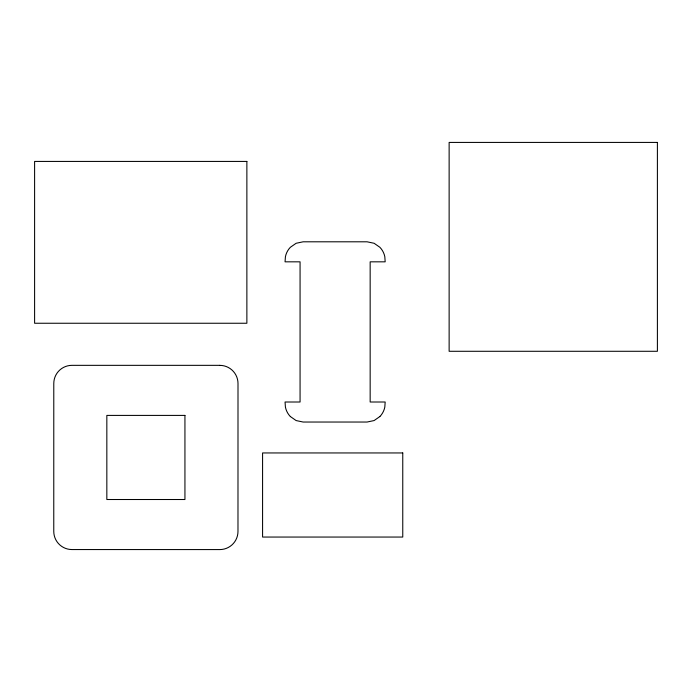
<?xml version="1.0" encoding="UTF-8"?>
<svg xmlns="http://www.w3.org/2000/svg" width="692" height="692" viewBox="0 0 692 692"><rect width="100%" height="100%" fill="white"/><g stroke="black" fill="none" stroke-linecap="round" stroke-linejoin="round"><path stroke-width="1.04" d="M379.865 416.549L374.104 420.563L367.08 422.034L303.148 422.034L296.124 420.563L290.372 416.549M379.865 416.549A18.848 18.848 0 0 0 384.813 407.121L385.176 402.009L370.159 402.009L370.159 261.827L385.176 261.827L384.813 256.706A18.848 18.848 0 0 0 379.865 247.278L374.104 243.273L367.08 241.802L303.148 241.802L296.124 243.273L290.372 247.278A18.848 18.848 0 0 0 285.424 256.706L285.052 261.827L300.068 261.827L300.068 402.009L285.052 402.009L285.424 407.121A18.848 18.848 0 0 0 290.363 416.549M657.4 142.422L449.134 142.422L449.134 351.285L657.4 351.285L657.4 142.422M246.871 161.426L34.6 161.426L34.6 323.25L246.871 323.25L246.871 161.426M219.822 365.341L71.942 365.341A18.174 18.174 0 0 0 53.786 383.524L53.768 531.395A18.174 18.174 0 0 0 71.942 549.552L219.822 549.578A18.174 18.174 0 0 0 237.979 531.395L238.005 383.524A18.174 18.174 0 0 0 219.822 365.367M184.937 415.408L106.836 415.408L106.836 499.512L184.937 499.512L184.937 415.408M402.761 452.949L262.579 452.949L262.579 537.053L402.761 537.053L402.761 452.949"/></g></svg>
